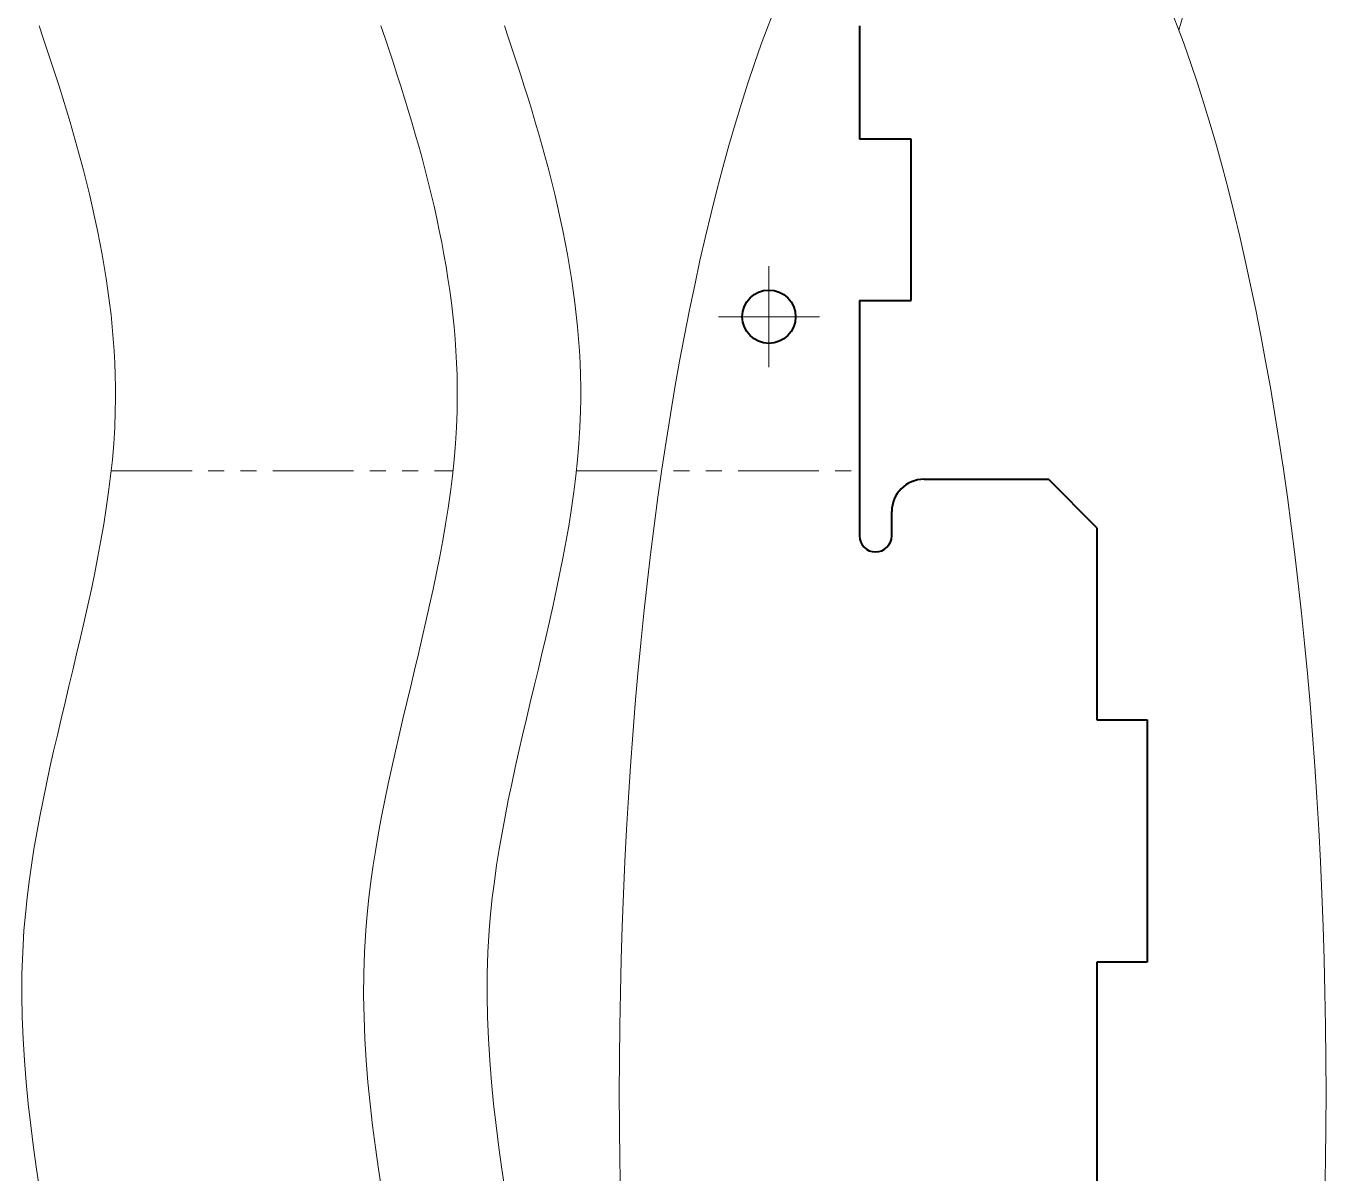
# Model space of a CAD drawing. Header units: millimetres. Extents: x 12064 to 35004, y -6103 to -2658.
# Drawn here: x 27020.5 to 27100.9, y -3025.9 to -2954.9 of the extents above; entities that cross this region are included whole.
import ezdxf

# ---------------------------------------------------------------- set-up
doc = ezdxf.new("R2010")
doc.units = ezdxf.units.MM
doc.linetypes.add('LT_03', pattern=[20.32, 12.7, -2.54, 2.54, -2.54])
doc.linetypes.add('LT_04', pattern=[20, 10, -2, 2, -2, 2, -2])
for name, color, linetype, lineweight in [('Layer_03', 5, 'LT_04', 13), ('Layer_04', 7, 'Continuous', 40), ('Layer_10', 6, 'Continuous', 15), ('Layer_11', 1, 'LT_03', 15)]:
    doc.layers.add(name, color=color, linetype=linetype, lineweight=lineweight)

msp = doc.modelspace()

# ---------------------------------------------------------------- linework, layer by layer
at = {"layer": 'Layer_03', "ltscale": 0.5}
for p, q in [((27025.754, -2982.402), (27046.903, -2982.402)), ((27054.543, -2982.402), (27072.053, -2982.402))]:
    msp.add_line(p, q, dxfattribs=at)
at = {"layer": 'Layer_04'}
for p, q in [((27072.053, -2954.865), (27072.053, -2961.865)), ((27075.253, -2961.865), (27072.053, -2961.865)), ((27075.253, -2971.865), (27075.253, -2961.865)), ((27072.053, -2971.865), (27075.253, -2971.865)), ((27072.053, -2971.865), (27072.053, -2986.433)), ((27076.053, -2982.933), (27083.753, -2982.933)), ((27086.753, -2985.933), (27083.753, -2982.933)), ((27074.053, -2986.433), (27074.053, -2984.933)), ((27086.753, -2985.933), (27086.753, -2997.833)), ((27086.753, -2997.833), (27089.853, -2997.833)), ((27089.853, -2997.833), (27089.853, -3012.833)), ((27089.853, -3012.833), (27086.753, -3012.833)), ((27086.753, -3012.833), (27086.753, -3033.002))]:
    msp.add_line(p, q, dxfattribs=at)
msp.add_circle((27066.453, -2972.865), 1.65, dxfattribs=at)
for centre, radius, start, end in [((27076.053, -2984.933), 2, 90, 180), ((27073.053, -2986.433), 1, 180, 0)]:
    msp.add_arc(centre, radius, start, end, dxfattribs=at)
at = {"layer": 'Layer_10', "ltscale": 0.5}
msp.add_line((27091.82, -2955.125), (27097.505, -2935.762), dxfattribs=at)
msp.add_ellipse((27079.061, -3020.941), major_axis=(0, 81.046), ratio=0.269791, dxfattribs=at)
for points in [[(27021.296, -2954.865), (27024.011, -2962.799), (27029.162, -2981.34), (27015.098, -3014.248), (27029.786, -3052.353), (27022.212, -3078.682), (27017.8, -3091.002)], [(27042.444, -2954.865), (27045.159, -2962.799), (27050.31, -2981.34), (27036.247, -3014.248), (27050.935, -3052.353), (27043.361, -3078.682), (27038.948, -3091.002)], [(27050.085, -2954.865), (27052.8, -2962.799), (27057.951, -2981.34), (27043.888, -3014.248), (27058.575, -3052.353), (27051.002, -3078.682), (27046.589, -3091.002)]]:
    msp.add_open_spline(points, degree=3, knots=[6.523328, 6.523328, 6.523328, 6.523328, 30.992496, 63.642566, 106.821181, 145.035273, 145.035273, 145.035273, 145.035273], dxfattribs=at)
at = {"layer": 'Layer_11', "ltscale": 0.5}
for p, q in [((27066.453, -2969.741), (27066.453, -2975.988)), ((27063.33, -2972.865), (27069.577, -2972.865))]:
    msp.add_line(p, q, dxfattribs=at)

doc.saveas('drawing.dxf')
